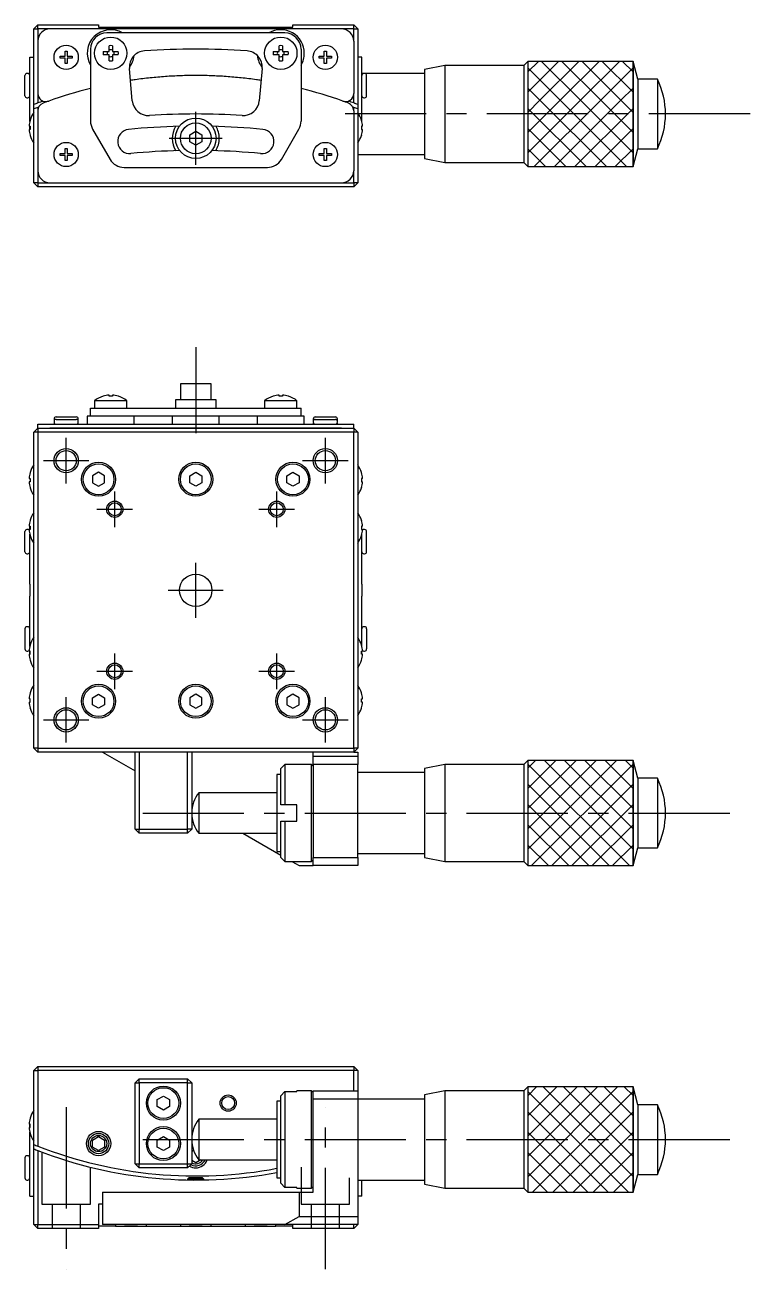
# Model space of a CAD drawing. Extents: x 60 to 390, y -6 to 185.
# Drawn here: x 162.2 to 251.7, y 31 to 184.7 of the extents above; entities that cross this region are included whole.
import ezdxf

# ---------------------------------------------------------------- set-up
doc = ezdxf.new("R2010")
doc.units = 0
doc.header["$LTSCALE"] = 10
doc.linetypes.add('CENTER', pattern=[2, 1.25, -0.25, 0.25, -0.25])
doc.linetypes.add('DASHED', pattern=[3.5, 2, -1.5])
doc.layers.get('0').update_dxf_attribs({"linetype": 'CONTINUOUS'})
doc.layers.add('CENTER', color=1, linetype='CENTER')

msp = doc.modelspace()

# ---------------------------------------------------------------- linework, layer by layer
at = {"color": 7, "linetype": 'CONTINUOUS'}
for p, q in [((163.274693, 184.151859), (163.774693, 184.651859)), ((163.774693, 184.151859), (163.774693, 184.651859)), ((163.774693, 184.651859), (171.274693, 184.651859)), ((171.274693, 184.651859), (171.274693, 184.351859)), ((171.274693, 184.351859), (195.274693, 184.351859)), ((195.274693, 184.651859), (202.774693, 184.651859)), ((195.274693, 184.351859), (195.274693, 184.651859)), ((202.774693, 184.651859), (203.274693, 184.151859)), ((202.774693, 184.151859), (202.774693, 184.651859)), ((163.274693, 184.151859), (163.774693, 184.151859)), ((163.274693, 174.811604), (163.274693, 184.151859)), ((165.274693, 184.151859), (163.774693, 184.151859)), ((163.774693, 184.151859), (163.774693, 182.651859)), ((201.274693, 184.151859), (165.274693, 184.151859)), ((194.274693, 183.651859), (172.274693, 183.651859)), ((202.774693, 184.151859), (201.274693, 184.151859)), ((202.774693, 182.651859), (202.774693, 184.151859)), ((202.774693, 184.151859), (203.274693, 184.151859)), ((203.274693, 184.151859), (203.274693, 174.811604)), ((163.774693, 182.651859), (163.774693, 176.181583)), ((167.149693, 181.401859), (167.399693, 181.401859)), ((167.149693, 180.776859), (167.149693, 181.401859)), ((167.399693, 181.401859), (167.399693, 180.776859)), ((170.274693, 181.651859), (170.274693, 172.781859)), ((171.845984, 181.351859), (172.574693, 181.351859)), ((172.574693, 181.351859), (172.574693, 182.080568)), ((172.974693, 182.080568), (172.974693, 181.351859)), ((172.974693, 181.351859), (173.703402, 181.351859)), ((192.845984, 181.351859), (193.574693, 181.351859)), ((193.574693, 181.351859), (193.574693, 182.080568)), ((193.974693, 182.080568), (193.974693, 181.351859)), ((193.974693, 181.351859), (194.703402, 181.351859)), ((196.274693, 181.651859), (196.274693, 172.781859)), ((199.149693, 181.401859), (199.399693, 181.401859)), ((199.149693, 180.776859), (199.149693, 181.401859)), ((199.399693, 181.401859), (199.399693, 180.776859)), ((202.774693, 182.651859), (202.774693, 176.181583)), ((162.774693, 180.651859), (163.274693, 180.651859)), ((162.774693, 178.8945), (162.774693, 180.651859)), ((166.524693, 180.776859), (167.149693, 180.776859)), ((166.524693, 180.526859), (166.524693, 180.776859)), ((167.149693, 180.526859), (166.524693, 180.526859)), ((167.149693, 179.901859), (167.149693, 180.526859)), ((167.399693, 179.901859), (167.149693, 179.901859)), ((167.399693, 180.776859), (168.024693, 180.776859)), ((167.399693, 180.526859), (167.399693, 179.901859)), ((168.024693, 180.526859), (167.399693, 180.526859)), ((168.024693, 180.776859), (168.024693, 180.526859)), ((172.574693, 180.951859), (171.845984, 180.951859)), ((172.574693, 180.22315), (172.574693, 180.951859)), ((172.974693, 180.951859), (172.974693, 180.22315)), ((173.703402, 180.951859), (172.974693, 180.951859)), ((193.574693, 180.951859), (192.845984, 180.951859)), ((193.574693, 180.22315), (193.574693, 180.951859)), ((193.974693, 180.951859), (193.974693, 180.22315)), ((194.703402, 180.951859), (193.974693, 180.951859)), ((198.524693, 180.776859), (199.149693, 180.776859)), ((198.524693, 180.526859), (198.524693, 180.776859)), ((199.149693, 180.526859), (198.524693, 180.526859)), ((199.149693, 179.901859), (199.149693, 180.526859)), ((199.399693, 179.901859), (199.149693, 179.901859)), ((199.399693, 180.776859), (200.024693, 180.776859)), ((199.399693, 180.526859), (199.399693, 179.901859)), ((200.024693, 180.526859), (199.399693, 180.526859)), ((200.024693, 180.776859), (200.024693, 180.526859)), ((203.774693, 180.651859), (203.274693, 180.651859)), ((203.774693, 178.8945), (203.774693, 180.651859)), ((224.274699, 180.151858), (223.774697, 179.651855)), ((224.274699, 180.151858), (224.274699, 167.15186)), ((237.2747, 180.151858), (224.274699, 180.151858)), ((237.2747, 180.151858), (224.274699, 180.151858)), ((224.274699, 180.151858), (224.274699, 167.15186)), ((237.2747, 180.151858), (237.2747, 167.15186)), ((237.864188, 177.951859), (237.2747, 180.151858)), ((237.2747, 167.15186), (237.2747, 180.151858)), ((162.174693, 175.901859), (162.174693, 178.401859)), ((162.524693, 178.651859), (162.424693, 178.651859)), ((162.774693, 178.566073), (162.774693, 178.8945)), ((162.774693, 175.61977), (162.774693, 178.566073)), ((175.432613, 175.287241), (175.083908, 179.272963)), ((191.465478, 179.272963), (191.116773, 175.287241)), ((203.774693, 178.566073), (203.774693, 178.8945)), ((204.024693, 178.651859), (203.774693, 178.651859)), ((203.774693, 175.61977), (203.774693, 178.566073)), ((204.124693, 178.651859), (204.024693, 178.651859)), ((211.524693, 178.651859), (204.124693, 178.651859)), ((204.374693, 175.901859), (204.374693, 178.401859)), ((214.024692, 179.651855), (211.524693, 179.151856)), ((211.524693, 179.151856), (211.524693, 168.151862)), ((214.024692, 179.651855), (214.024692, 167.651863)), ((223.774697, 179.651855), (214.024692, 179.651855)), ((223.774697, 179.651855), (223.774697, 167.651863)), ((237.864188, 177.951859), (237.864188, 169.351859)), ((240.274699, 177.951859), (237.864188, 177.951859)), ((240.274699, 177.951859), (240.274699, 169.351859)), ((162.424693, 175.651859), (162.524693, 175.651859)), ((162.774693, 172.821637), (162.774693, 175.61977)), ((163.774693, 176.181583), (163.774693, 175.00809)), ((202.774693, 175.00809), (202.774693, 176.181583)), ((203.774693, 172.821637), (203.774693, 175.61977)), ((204.024693, 175.651859), (204.124693, 175.651859)), ((163.274693, 174.272923), (163.274693, 174.811604)), ((163.274693, 165.151859), (163.274693, 174.272923)), ((163.774693, 174.471534), (163.774693, 174.051378)), ((163.774693, 174.051378), (163.774693, 166.651859)), ((202.774693, 174.051378), (202.774693, 174.471534)), ((202.774693, 174.051378), (202.774693, 166.651859)), ((203.274693, 174.811604), (203.274693, 174.272923)), ((203.274693, 174.272923), (203.274693, 165.151859)), ((162.687217, 172.151859), (162.81896, 172.151859)), ((162.774693, 172.719974), (162.774693, 172.821637)), ((162.774693, 171.751859), (162.774693, 172.151859)), ((162.81896, 172.901859), (162.81896, 172.880568)), ((162.81896, 172.151859), (162.81896, 171.751859)), ((203.730425, 172.901859), (203.730425, 172.880568)), ((203.730425, 172.151859), (203.730425, 171.751859)), ((203.862168, 172.151859), (203.730425, 172.151859)), ((203.774693, 172.719974), (203.774693, 172.821637)), ((203.774693, 171.751859), (203.774693, 172.151859)), ((162.81896, 171.751859), (162.687217, 171.751859)), ((162.81896, 171.02315), (162.81896, 171.001859)), ((170.542642, 171.781859), (172.696159, 168.051859)), ((182.524693, 171.084872), (183.274693, 171.517884)), ((182.524693, 170.218846), (182.524693, 171.084872)), ((183.274693, 171.517884), (184.024693, 171.084872)), ((184.024693, 171.084872), (184.024693, 170.218846)), ((193.853227, 168.051859), (196.006744, 171.781859)), ((203.730425, 171.751859), (203.862168, 171.751859)), ((203.730425, 171.02315), (203.730425, 171.001859)), ((167.149693, 169.401859), (167.399693, 169.401859)), ((167.149693, 168.776859), (167.149693, 169.401859)), ((167.399693, 169.401859), (167.399693, 168.776859)), ((183.274693, 169.785834), (182.524693, 170.218846)), ((184.024693, 170.218846), (183.274693, 169.785834)), ((199.149693, 169.401859), (199.399693, 169.401859)), ((199.149693, 168.776859), (199.149693, 169.401859)), ((199.399693, 169.401859), (199.399693, 168.776859)), ((237.2747, 167.15186), (237.864188, 169.351859)), ((237.864188, 169.351859), (240.274699, 169.351859)), ((166.524693, 168.776859), (167.149693, 168.776859)), ((166.524693, 168.526859), (166.524693, 168.776859)), ((167.149693, 168.526859), (166.524693, 168.526859)), ((167.149693, 167.901859), (167.149693, 168.526859)), ((167.399693, 167.901859), (167.149693, 167.901859)), ((167.399693, 168.776859), (168.024693, 168.776859)), ((167.399693, 168.526859), (167.399693, 167.901859)), ((168.024693, 168.526859), (167.399693, 168.526859)), ((168.024693, 168.776859), (168.024693, 168.526859)), ((198.524693, 168.776859), (199.149693, 168.776859)), ((198.524693, 168.526859), (198.524693, 168.776859)), ((199.149693, 168.526859), (198.524693, 168.526859)), ((199.149693, 167.901859), (199.149693, 168.526859)), ((199.399693, 167.901859), (199.149693, 167.901859)), ((199.399693, 168.776859), (200.024693, 168.776859)), ((199.399693, 168.526859), (199.399693, 167.901859)), ((200.024693, 168.526859), (199.399693, 168.526859)), ((200.024693, 168.776859), (200.024693, 168.526859)), ((203.274693, 168.651859), (211.524693, 168.651859)), ((211.524693, 168.151862), (214.024692, 167.651863)), ((214.024692, 167.651863), (223.774697, 167.651863)), ((223.774697, 167.651863), (224.274699, 167.15186)), ((163.774693, 166.651859), (163.774693, 165.151859)), ((174.428209, 167.051859), (192.121176, 167.051859)), ((202.774693, 165.151859), (202.774693, 166.651859)), ((224.274699, 167.15186), (237.2747, 167.15186)), ((224.274699, 167.15186), (237.2747, 167.15186)), ((163.774693, 165.151859), (163.274693, 165.151859)), ((163.774693, 164.651859), (163.274693, 165.151859)), ((163.774693, 165.151859), (165.274693, 165.151859)), ((163.774693, 165.151859), (163.774693, 164.651859)), ((202.774693, 164.651859), (163.774693, 164.651859)), ((165.274693, 165.151859), (201.274693, 165.151859)), ((201.274693, 165.151859), (202.774693, 165.151859)), ((203.274693, 165.151859), (202.774693, 164.651859)), ((202.774693, 165.151859), (202.774693, 164.651859)), ((203.274693, 165.151859), (202.774693, 165.151859)), ((185.174693, 140.351759), (181.374693, 140.351759)), ((181.374693, 140.351759), (181.374693, 138.351759)), ((185.174693, 138.351759), (185.174693, 140.351759)), ((174.774693, 138.249758), (170.774693, 138.249758)), ((170.774693, 138.249758), (170.774693, 137.351759)), ((171.845984, 138.807491), (171.824693, 138.807491)), ((172.574693, 138.807491), (172.574693, 138.939234)), ((172.974693, 138.807491), (172.574693, 138.807491)), ((172.974693, 138.939234), (172.974693, 138.807491)), ((173.724693, 138.807491), (173.703402, 138.807491)), ((174.774693, 137.351759), (174.774693, 138.249758)), ((185.774693, 138.351759), (180.774693, 138.351759)), ((180.774693, 138.351759), (180.774693, 137.351759)), ((185.774693, 137.351759), (185.774693, 138.351759)), ((195.774693, 138.249758), (191.774693, 138.249758)), ((191.774693, 138.249758), (191.774693, 137.351759)), ((192.845984, 138.807491), (192.824693, 138.807491)), ((193.574693, 138.807491), (193.574693, 138.939234)), ((193.974693, 138.807491), (193.574693, 138.807491)), ((193.974693, 138.939234), (193.974693, 138.807491)), ((194.724693, 138.807491), (194.703402, 138.807491)), ((195.774693, 137.351759), (195.774693, 138.249758)), ((170.274693, 136.351759), (170.274693, 137.351759)), ((170.274693, 137.351759), (170.542642, 137.351759)), ((170.542642, 137.351759), (172.696159, 137.351759)), ((172.696159, 137.351759), (174.428209, 137.351759)), ((174.428209, 137.351759), (192.121176, 137.351759)), ((192.121176, 137.351759), (193.853227, 137.351759)), ((193.853227, 137.351759), (196.006744, 137.351759)), ((196.006744, 137.351759), (196.274693, 137.351759)), ((196.274693, 136.351759), (196.274693, 137.351759)), ((163.774693, 134.851759), (163.774693, 135.351759)), ((163.774693, 135.351759), (165.274693, 135.351759)), ((165.274693, 135.351759), (201.274693, 135.351759)), ((165.774693, 136.001759), (165.774693, 135.901759)), ((165.774693, 135.701759), (165.774693, 135.601759)), ((165.774693, 135.501759), (165.774693, 135.351759)), ((166.024693, 136.251759), (167.274693, 136.251759)), ((166.024693, 135.951759), (167.274693, 135.951759)), ((167.274693, 136.251759), (168.524693, 136.251759)), ((167.274693, 135.951759), (168.524693, 135.951759)), ((168.774693, 135.501759), (168.753822, 135.501759)), ((168.774693, 135.501759), (168.753822, 135.501759)), ((168.774693, 135.901759), (168.774693, 136.001759)), ((168.774693, 135.601759), (168.774693, 135.701759)), ((168.774693, 135.351759), (168.774693, 135.501759)), ((170.274693, 136.351759), (169.874693, 136.351759)), ((169.874693, 136.351759), (169.874693, 135.351759)), ((170.542642, 136.351759), (170.274693, 136.351759)), ((172.696159, 136.351759), (170.542642, 136.351759)), ((174.428209, 136.351759), (172.696159, 136.351759)), ((192.121176, 136.351759), (174.428209, 136.351759)), ((175.674693, 135.351759), (175.674693, 136.351759)), ((180.374693, 136.351759), (180.374693, 135.351759)), ((186.174693, 135.351759), (186.174693, 136.351759)), ((190.874693, 136.351759), (190.874693, 135.351759)), ((193.853227, 136.351759), (192.121176, 136.351759)), ((196.006744, 136.351759), (193.853227, 136.351759)), ((196.274693, 136.351759), (196.006744, 136.351759)), ((196.674693, 136.351759), (196.274693, 136.351759)), ((196.674693, 135.351759), (196.674693, 136.351759)), ((197.774693, 136.001759), (197.774693, 135.901759)), ((197.774693, 135.701759), (197.774693, 135.601759)), ((197.774693, 135.501759), (197.774693, 135.351759)), ((198.024693, 136.251759), (199.274693, 136.251759)), ((198.024693, 135.951759), (199.274693, 135.951759)), ((199.274693, 136.251759), (200.524693, 136.251759)), ((199.274693, 135.951759), (200.524693, 135.951759)), ((200.774693, 135.501759), (200.753822, 135.501759)), ((200.774693, 135.501759), (200.753822, 135.501759)), ((200.774693, 135.901759), (200.774693, 136.001759)), ((200.774693, 135.601759), (200.774693, 135.701759)), ((200.774693, 135.351759), (200.774693, 135.501759)), ((201.274693, 135.351759), (202.774693, 135.351759)), ((202.774693, 134.851759), (202.774693, 135.351759)), ((163.774693, 134.851759), (163.274693, 134.351759)), ((163.774693, 134.351759), (163.274693, 134.351759)), ((163.274693, 95.351759), (163.274693, 134.351759)), ((163.774693, 134.851759), (163.774693, 134.351759)), ((163.774693, 134.851759), (165.274693, 134.851759)), ((202.774693, 134.351759), (163.774693, 134.351759)), ((163.774693, 134.351759), (163.774693, 95.351759)), ((201.274693, 134.851759), (165.274693, 134.851759)), ((165.274693, 134.851759), (201.274693, 134.851759)), ((201.274693, 134.851759), (202.774693, 134.851759)), ((202.774693, 134.851759), (202.774693, 134.351759)), ((203.274693, 134.351759), (202.774693, 134.851759)), ((202.774693, 95.351759), (202.774693, 134.351759)), ((203.274693, 134.351759), (202.774693, 134.351759)), ((203.274693, 134.351759), (203.274693, 95.351759)), ((162.81896, 129.401759), (162.81896, 129.380468)), ((171.274693, 129.417784), (170.524693, 128.984772)), ((172.024693, 128.984772), (171.274693, 129.417784)), ((182.524693, 128.984772), (183.274693, 129.417784)), ((183.274693, 129.417784), (184.024693, 128.984772)), ((194.524693, 128.984772), (195.274693, 129.417784)), ((195.274693, 129.417784), (196.024693, 128.984772)), ((203.730425, 129.401759), (203.730425, 129.380468)), ((162.687217, 128.651759), (162.81896, 128.651759)), ((162.81896, 128.251759), (162.687217, 128.251759)), ((162.81896, 128.651759), (162.81896, 128.251759)), ((162.81896, 127.52305), (162.81896, 127.501759)), ((170.524693, 128.984772), (170.524693, 128.118746)), ((170.524693, 128.118746), (171.274693, 127.685734)), ((171.274693, 127.685734), (172.024693, 128.118746)), ((172.024693, 128.118746), (172.024693, 128.984772)), ((182.524693, 128.118746), (182.524693, 128.984772)), ((183.274693, 127.685734), (182.524693, 128.118746)), ((184.024693, 128.118746), (183.274693, 127.685734)), ((184.024693, 128.984772), (184.024693, 128.118746)), ((194.524693, 128.118746), (194.524693, 128.984772)), ((195.274693, 127.685734), (194.524693, 128.118746)), ((196.024693, 128.118746), (195.274693, 127.685734)), ((196.024693, 128.984772), (196.024693, 128.118746)), ((203.862168, 128.651759), (203.730425, 128.651759)), ((203.730425, 128.651759), (203.730425, 128.251759)), ((203.730425, 128.251759), (203.862168, 128.251759)), ((203.730425, 127.52305), (203.730425, 127.501759)), ((162.81896, 123.501759), (162.81896, 123.480468)), ((203.730425, 123.501759), (203.730425, 123.480468)), ((162.174693, 120.851759), (162.174693, 122.101759)), ((162.524693, 122.351759), (162.424693, 122.351759)), ((162.687217, 122.751759), (162.81896, 122.751759)), ((162.81896, 122.351759), (162.687217, 122.351759)), ((162.774693, 122.351759), (162.774693, 122.751759)), ((162.774693, 118.802649), (162.774693, 121.783644)), ((162.81896, 122.751759), (162.81896, 122.351759)), ((162.81896, 121.62305), (162.81896, 121.601759)), ((203.862168, 122.751759), (203.730425, 122.751759)), ((203.730425, 122.751759), (203.730425, 122.351759)), ((203.730425, 122.351759), (203.862168, 122.351759)), ((203.730425, 121.62305), (203.730425, 121.601759)), ((203.774693, 122.351759), (203.774693, 122.751759)), ((203.774693, 118.802649), (203.774693, 121.783644)), ((204.124693, 122.351759), (204.024693, 122.351759)), ((204.374693, 120.851759), (204.374693, 122.101759)), ((162.174693, 119.601759), (162.174693, 120.851759)), ((204.374693, 119.601759), (204.374693, 120.851759)), ((162.424693, 119.351759), (162.524693, 119.351759)), ((162.774693, 115.588711), (162.774693, 118.802649)), ((203.774693, 115.588711), (203.774693, 118.802649)), ((204.024693, 119.351759), (204.124693, 119.351759)), ((162.774693, 115.588711), (162.774693, 114.114807)), ((203.774693, 115.588711), (203.774693, 114.114807)), ((162.774693, 110.900869), (162.774693, 114.114807)), ((203.774693, 110.900869), (203.774693, 114.114807)), ((162.774693, 107.919874), (162.774693, 110.900869)), ((203.774693, 107.919874), (203.774693, 110.900869)), ((162.174693, 110.101759), (162.174693, 108.851759)), ((162.524693, 110.351759), (162.424693, 110.351759)), ((204.124693, 110.351759), (204.024693, 110.351759)), ((204.374693, 110.101759), (204.374693, 108.851759)), ((162.174693, 108.851759), (162.174693, 107.601759)), ((162.81896, 108.080468), (162.81896, 108.101759)), ((203.730425, 108.080468), (203.730425, 108.101759)), ((204.374693, 108.851759), (204.374693, 107.601759)), ((162.424693, 107.351759), (162.524693, 107.351759)), ((162.81896, 107.351759), (162.687217, 107.351759)), ((162.687217, 106.951759), (162.81896, 106.951759)), ((162.774693, 106.951759), (162.774693, 107.351759)), ((162.81896, 106.951759), (162.81896, 107.351759)), ((162.81896, 106.201759), (162.81896, 106.22305)), ((203.730425, 107.351759), (203.862168, 107.351759)), ((203.730425, 106.951759), (203.730425, 107.351759)), ((203.862168, 106.951759), (203.730425, 106.951759)), ((203.730425, 106.201759), (203.730425, 106.22305)), ((203.774693, 106.951759), (203.774693, 107.351759)), ((204.024693, 107.351759), (204.124693, 107.351759)), ((162.81896, 101.451759), (162.687217, 101.451759)), ((162.81896, 102.180468), (162.81896, 102.201759)), ((162.81896, 101.051759), (162.81896, 101.451759)), ((170.524693, 101.584772), (171.274693, 102.017784)), ((170.524693, 100.718746), (170.524693, 101.584772)), ((171.274693, 102.017784), (172.024693, 101.584772)), ((172.024693, 101.584772), (172.024693, 100.718746)), ((183.274693, 102.017784), (182.524693, 101.584772)), ((182.524693, 101.584772), (182.524693, 100.718746)), ((184.024693, 101.584772), (183.274693, 102.017784)), ((184.024693, 100.718746), (184.024693, 101.584772)), ((195.274693, 102.017784), (194.524693, 101.584772)), ((194.524693, 101.584772), (194.524693, 100.718746)), ((196.024693, 101.584772), (195.274693, 102.017784)), ((196.024693, 100.718746), (196.024693, 101.584772)), ((203.730425, 102.180468), (203.730425, 102.201759)), ((203.730425, 101.451759), (203.862168, 101.451759)), ((203.730425, 101.051759), (203.730425, 101.451759)), ((162.687217, 101.051759), (162.81896, 101.051759)), ((162.81896, 100.301759), (162.81896, 100.32305)), ((171.274693, 100.285734), (170.524693, 100.718746)), ((172.024693, 100.718746), (171.274693, 100.285734)), ((182.524693, 100.718746), (183.274693, 100.285734)), ((183.274693, 100.285734), (184.024693, 100.718746)), ((194.524693, 100.718746), (195.274693, 100.285734)), ((195.274693, 100.285734), (196.024693, 100.718746)), ((203.862168, 101.051759), (203.730425, 101.051759)), ((203.730425, 100.301759), (203.730425, 100.32305)), ((163.774693, 95.351759), (163.274693, 95.351759)), ((163.274693, 95.351759), (163.774693, 94.851759)), ((163.774693, 95.351759), (202.774693, 95.351759)), ((163.774693, 95.351759), (163.774693, 94.851759)), ((203.274693, 95.351759), (202.774693, 95.351759)), ((203.274693, 95.351759), (202.774693, 94.851759)), ((202.774693, 95.351759), (202.774693, 94.851759)), ((202.774693, 94.851759), (163.774693, 94.851759)), ((171.774693, 94.851759), (175.774693, 92.542358)), ((175.774693, 85.351759), (175.774693, 94.851759)), ((176.274693, 94.851759), (176.274693, 85.351759)), ((182.274693, 85.351759), (182.274693, 94.851759)), ((182.774693, 94.851759), (182.774693, 85.351759)), ((197.774693, 94.351759), (197.774693, 94.851759)), ((197.774693, 94.351759), (203.274693, 94.351759)), ((197.774693, 93.351759), (197.774693, 94.351759)), ((202.774693, 94.851759), (203.274693, 94.851759)), ((203.274693, 94.851759), (203.274693, 94.351759)), ((203.274693, 94.351759), (203.274693, 93.351759)), ((224.274699, 93.851758), (223.774697, 93.351755)), ((224.274699, 93.851758), (224.274699, 80.85176)), ((237.2747, 93.851758), (224.274699, 93.851758)), ((237.2747, 93.851758), (224.274699, 93.851758)), ((224.274699, 93.851758), (224.274699, 80.85176)), ((237.2747, 93.851758), (237.2747, 80.85176)), ((237.864188, 91.651759), (237.2747, 93.851758)), ((237.2747, 80.85176), (237.2747, 93.851758)), ((194.274693, 93.351759), (193.774693, 92.851759)), ((193.774693, 88.351759), (193.774693, 92.851759)), ((194.274693, 93.351759), (194.274693, 88.351759)), ((197.574693, 93.351759), (194.274693, 93.351759)), ((197.574693, 81.351759), (197.574693, 93.351759)), ((197.774693, 93.151759), (197.574693, 93.351759)), ((203.274693, 93.351759), (197.774693, 93.351759)), ((197.774693, 93.351759), (197.774693, 81.851759)), ((203.274693, 81.851759), (203.274693, 93.351759)), ((211.524693, 92.351759), (203.274693, 92.351759)), ((214.024692, 93.351755), (211.524693, 92.851756)), ((211.524693, 92.851756), (211.524693, 81.851762)), ((214.024692, 93.351755), (214.024692, 81.351763)), ((223.774697, 93.351755), (214.024692, 93.351755)), ((223.774697, 93.351755), (223.774697, 81.351763)), ((193.274693, 92.101759), (193.274693, 82.601759)), ((193.774673, 92.101759), (193.274693, 92.101759)), ((237.864188, 91.651759), (237.864188, 83.051759)), ((240.274699, 91.651759), (237.864188, 91.651759)), ((240.274699, 91.651759), (240.274699, 83.051759)), ((183.652202, 89.851755), (183.652202, 84.851763)), ((193.274693, 89.851755), (183.652202, 89.851755)), ((182.774693, 88.500906), (182.919272, 88.417433)), ((194.274693, 88.351759), (193.774693, 88.351759)), ((195.774693, 88.351759), (194.274693, 88.351759)), ((195.774693, 86.351759), (195.774693, 88.351759)), ((193.774693, 81.851759), (193.774693, 86.351759)), ((193.774693, 86.351759), (194.274693, 86.351759)), ((194.274693, 86.351759), (194.274693, 81.351759)), ((194.274693, 86.351759), (195.774693, 86.351759)), ((175.774693, 85.351759), (176.274693, 85.351759)), ((175.774693, 85.351759), (176.274693, 84.851759)), ((176.274693, 85.351759), (182.274693, 85.351759)), ((176.274693, 84.851759), (176.274693, 85.351759)), ((182.274693, 84.851759), (176.274693, 84.851759)), ((182.274693, 84.851759), (182.274693, 85.351759)), ((182.774693, 85.351759), (182.274693, 85.351759)), ((182.274693, 84.851759), (182.774693, 85.351759)), ((183.652202, 84.851763), (193.274693, 84.851763)), ((189.095194, 84.851763), (193.774693, 82.150053)), ((237.2747, 80.85176), (237.864188, 83.051759)), ((237.864188, 83.051759), (240.274699, 83.051759)), ((193.274693, 82.601759), (193.774673, 82.601759)), ((193.774693, 81.851759), (194.274693, 81.351759)), ((197.574693, 81.351759), (197.774693, 81.551759)), ((197.774693, 81.851759), (203.274693, 81.851759)), ((197.774693, 80.851759), (197.774693, 81.851759)), ((203.274693, 82.351759), (211.524693, 82.351759)), ((203.274693, 81.851759), (203.274693, 80.851759)), ((211.524693, 81.851762), (214.024692, 81.351763)), ((194.274693, 81.351759), (197.574693, 81.351759)), ((195.157379, 81.351759), (196.023404, 80.851759)), ((196.023404, 80.851759), (197.774693, 80.851759)), ((203.274693, 80.851759), (197.774693, 80.851759)), ((214.024692, 81.351763), (223.774697, 81.351763)), ((223.774697, 81.351763), (224.274699, 80.85176)), ((224.274699, 80.85176), (237.2747, 80.85176)), ((224.274699, 80.85176), (237.2747, 80.85176)), ((163.774693, 56.043325), (163.274693, 55.543325)), ((163.274693, 55.543325), (163.774693, 55.543325)), ((163.274693, 46.422261), (163.274693, 55.543325)), ((163.774693, 56.043325), (163.774693, 55.543325)), ((163.774693, 56.043325), (202.774693, 56.043325)), ((163.774693, 55.543325), (163.774693, 46.22365)), ((202.774693, 55.543325), (163.774693, 55.543325)), ((202.774693, 56.043325), (202.774693, 55.543325)), ((203.274693, 55.543325), (202.774693, 56.043325)), ((203.274693, 55.543325), (202.774693, 55.543325)), ((202.774693, 53.043325), (202.774693, 55.543325)), ((203.274693, 55.543325), (203.274693, 53.043325)), ((175.774693, 54.043325), (176.274693, 54.543325)), ((175.774693, 44.043325), (175.774693, 54.043325)), ((175.774693, 54.043325), (176.274693, 54.043325)), ((176.274693, 54.043325), (176.274693, 54.543325)), ((176.274693, 54.543325), (182.274693, 54.543325)), ((176.274693, 54.043325), (176.274693, 44.043325)), ((182.274693, 54.043325), (176.274693, 54.043325)), ((182.274693, 54.043325), (182.274693, 54.543325)), ((182.774693, 54.043325), (182.274693, 54.543325)), ((182.274693, 54.043325), (182.774693, 54.043325)), ((182.274693, 44.043325), (182.274693, 54.043325)), ((182.774693, 54.043325), (182.774693, 44.043325)), ((178.524693, 51.976338), (179.274693, 52.40935)), ((179.274693, 52.40935), (180.024693, 51.976338)), ((193.774693, 52.451652), (194.274693, 52.959405)), ((193.774693, 41.634998), (193.774693, 52.451652)), ((194.274693, 52.959405), (194.274693, 41.127245)), ((194.274693, 52.959405), (195.774693, 52.959405)), ((195.774693, 52.959405), (195.774693, 53.043325)), ((197.574693, 53.043325), (195.774693, 53.043325)), ((197.574693, 41.043325), (197.574693, 53.043325)), ((197.774693, 52.843325), (197.574693, 53.043325)), ((197.774693, 53.043325), (203.274693, 53.043325)), ((197.774693, 52.043325), (197.774693, 53.043325)), ((203.274693, 53.043325), (203.274693, 52.043325)), ((214.024692, 53.043321), (211.524693, 52.543322)), ((211.524693, 52.543322), (211.524693, 41.543328)), ((214.024692, 53.043321), (214.024692, 41.043329)), ((223.774697, 53.043321), (214.024692, 53.043321)), ((224.274699, 53.543324), (223.774697, 53.043321)), ((223.774697, 53.043321), (223.774697, 41.043329)), ((224.274699, 53.543324), (224.274699, 40.543326)), ((237.2747, 53.543324), (224.274699, 53.543324)), ((237.2747, 53.543324), (224.274699, 53.543324)), ((224.274699, 53.543324), (224.274699, 40.543326)), ((237.2747, 53.543324), (237.2747, 40.543326)), ((237.864188, 51.343325), (237.2747, 53.543324)), ((237.2747, 40.543326), (237.2747, 53.543324)), ((178.524693, 51.110312), (178.524693, 51.976338)), ((179.274693, 50.677299), (178.524693, 51.110312)), ((180.024693, 51.110312), (179.274693, 50.677299)), ((180.024693, 51.976338), (180.024693, 51.110312)), ((193.274693, 51.793325), (193.274693, 42.293325)), ((193.774693, 51.793325), (193.274693, 51.793325)), ((197.774693, 40.543325), (197.774693, 52.043325)), ((203.274693, 52.043325), (197.774693, 52.043325)), ((203.274693, 52.043325), (203.274693, 37.543325)), ((211.524693, 52.043325), (203.274693, 52.043325)), ((237.864188, 51.343325), (237.864188, 42.743325)), ((240.274699, 51.343325), (237.864188, 51.343325)), ((240.274699, 51.343325), (240.274699, 42.743325)), ((162.81896, 49.672034), (162.81896, 49.693325)), ((183.652202, 49.543321), (183.652202, 44.543329)), ((193.274693, 49.543321), (183.652202, 49.543321)), ((162.81896, 48.943325), (162.687217, 48.943325)), ((162.687217, 48.543325), (162.81896, 48.543325)), ((162.774693, 48.543325), (162.774693, 48.943325)), ((162.774693, 47.873547), (162.774693, 47.97521)), ((162.774693, 45.075414), (162.774693, 47.873547)), ((162.81896, 48.543325), (162.81896, 48.943325)), ((162.81896, 47.793325), (162.81896, 47.814616)), ((163.274693, 45.88358), (163.274693, 46.422261)), ((170.524693, 46.976338), (171.274693, 47.40935)), ((170.524693, 46.110312), (170.524693, 46.976338)), ((171.274693, 45.677299), (170.524693, 46.110312)), ((171.274693, 47.40935), (172.024693, 46.976338)), ((172.024693, 46.110312), (171.274693, 45.677299)), ((172.024693, 46.976338), (172.024693, 46.110312)), ((178.524693, 46.976338), (179.274693, 47.40935)), ((178.524693, 46.110312), (178.524693, 46.976338)), ((179.274693, 45.677299), (178.524693, 46.110312)), ((179.274693, 47.40935), (180.024693, 46.976338)), ((180.024693, 46.110312), (179.274693, 45.677299)), ((180.024693, 46.976338), (180.024693, 46.110312)), ((162.174693, 44.793325), (162.174693, 42.293325)), ((162.524693, 45.043325), (162.424693, 45.043325)), ((162.774693, 42.129111), (162.774693, 45.075414)), ((163.274693, 36.543325), (163.274693, 45.88358)), ((163.774693, 45.687094), (163.774693, 36.543325)), ((182.774693, 45.620675), (182.991065, 45.745598)), ((175.774693, 44.043325), (176.274693, 44.043325)), ((175.774693, 44.043325), (176.274693, 43.543325)), ((176.274693, 43.543325), (176.274693, 44.043325)), ((176.274693, 44.043325), (182.274693, 44.043325)), ((182.274693, 43.543325), (176.274693, 43.543325)), ((182.274693, 44.043325), (182.774693, 44.043325)), ((182.274693, 43.543325), (182.774693, 44.043325)), ((182.274693, 43.543325), (182.274693, 44.043325)), ((183.274693, 44.177299), (182.774693, 44.465975)), ((183.908674, 44.543329), (183.274693, 44.177299)), ((183.652202, 44.543329), (193.274693, 44.543329)), ((162.424693, 42.043325), (162.524693, 42.043325)), ((162.774693, 41.800684), (162.774693, 42.129111)), ((162.774693, 40.043325), (162.774693, 41.800684)), ((182.474693, 42.343325), (182.274693, 42.143325)), ((184.264674, 42.143325), (182.274693, 42.143325)), ((182.274693, 42.143325), (182.274693, 42.052598)), ((182.474693, 42.343325), (184.066678, 42.343325)), ((184.066678, 42.343325), (184.074693, 42.343325)), ((184.274693, 42.143325), (184.074693, 42.343325)), ((184.274693, 42.143325), (184.264674, 42.143325)), ((184.274693, 42.052604), (184.274693, 42.143325)), ((193.274693, 42.293325), (193.774693, 42.293325)), ((194.274693, 41.127245), (193.774693, 41.634998)), ((203.274693, 42.043325), (211.524693, 42.043325)), ((203.774693, 41.800684), (203.774693, 42.043325)), ((203.774693, 40.043325), (203.774693, 41.800684)), ((211.524693, 41.543328), (214.024692, 41.043329)), ((237.2747, 40.543326), (237.864188, 42.743325)), ((237.864188, 42.743325), (240.274699, 42.743325)), ((162.774693, 40.043325), (163.274693, 40.043325)), ((171.774693, 40.543325), (171.774693, 39.043325)), ((171.774693, 40.543325), (196.023404, 40.543325)), ((195.774693, 41.127245), (194.274693, 41.127245)), ((195.774693, 41.043325), (195.774693, 41.127245)), ((195.774693, 41.043325), (197.574693, 41.043325)), ((196.023404, 40.543325), (196.023404, 37.543325)), ((196.023404, 40.543325), (197.774693, 40.543325)), ((197.574693, 41.043325), (197.774693, 41.243325)), ((203.774693, 40.043325), (203.274693, 40.043325)), ((214.024692, 41.043329), (223.774697, 41.043329)), ((223.774697, 41.043329), (224.274699, 40.543326)), ((224.274699, 40.543326), (237.2747, 40.543326)), ((224.274699, 40.543326), (237.2747, 40.543326)), ((171.274693, 39.043325), (171.274693, 36.543325)), ((171.774693, 39.043325), (171.274693, 39.043325)), ((171.774693, 39.043325), (171.774693, 36.543325)), ((194.291353, 36.543325), (196.023404, 37.543325)), ((196.023404, 37.543325), (203.274693, 37.543325)), ((203.274693, 37.543325), (203.274693, 36.543325)), ((163.274693, 36.543325), (163.774693, 36.543325)), ((163.274693, 36.543325), (163.774693, 36.043325)), ((163.774693, 36.543325), (171.274693, 36.543325)), ((163.774693, 36.043325), (163.774693, 36.543325)), ((171.274693, 36.043325), (163.774693, 36.043325)), ((171.274693, 36.543325), (171.274693, 36.043325)), ((173.374693, 36.343325), (171.274693, 36.343325)), ((194.291353, 36.543325), (171.774693, 36.543325)), ((173.374693, 36.543325), (173.374693, 36.343325)), ((173.374693, 36.343325), (177.155657, 36.343325)), ((173.374693, 36.343325), (177.174693, 36.343325)), ((174.471066, 36.343325), (175.15241, 36.343325)), ((174.593349, 36.343325), (174.471066, 36.343325)), ((175.396976, 36.343325), (174.593349, 36.343325)), ((175.15241, 36.343325), (175.956037, 36.343325)), ((176.07832, 36.343325), (175.396976, 36.343325)), ((175.956037, 36.343325), (176.07832, 36.343325)), ((177.155657, 36.343325), (177.174693, 36.343325)), ((177.174693, 36.343325), (177.174693, 36.543325)), ((177.174693, 36.343325), (181.374693, 36.343325)), ((181.374693, 36.543325), (181.374693, 36.343325)), ((181.374693, 36.343325), (185.155657, 36.343325)), ((181.374693, 36.343325), (185.174693, 36.343325)), ((182.471066, 36.343325), (183.15241, 36.343325)), ((182.593349, 36.343325), (182.471066, 36.343325)), ((183.396976, 36.343325), (182.593349, 36.343325)), ((183.15241, 36.343325), (183.956037, 36.343325)), ((184.07832, 36.343325), (183.396976, 36.343325)), ((183.956037, 36.343325), (184.07832, 36.343325)), ((185.155657, 36.343325), (185.174693, 36.343325)), ((185.174693, 36.343325), (185.174693, 36.543325)), ((185.174693, 36.343325), (189.374693, 36.343325)), ((189.374693, 36.543325), (189.374693, 36.343325)), ((189.374693, 36.343325), (193.155657, 36.343325)), ((189.374693, 36.343325), (193.174693, 36.343325)), ((190.471066, 36.343325), (191.15241, 36.343325)), ((190.593349, 36.343325), (190.471066, 36.343325)), ((191.396976, 36.343325), (190.593349, 36.343325)), ((191.15241, 36.343325), (191.956037, 36.343325)), ((192.07832, 36.343325), (191.396976, 36.343325)), ((191.956037, 36.343325), (192.07832, 36.343325)), ((193.155657, 36.343325), (193.174693, 36.343325)), ((193.174693, 36.343325), (193.174693, 36.543325)), ((195.274693, 36.343325), (193.174693, 36.343325)), ((203.274693, 36.543325), (194.291353, 36.543325)), ((195.274693, 36.043325), (195.274693, 36.543325)), ((202.774693, 36.043325), (195.274693, 36.043325)), ((202.774693, 36.043325), (202.774693, 36.543325)), ((202.774693, 36.043325), (203.274693, 36.543325))]:
    msp.add_line(p, q, dxfattribs=at)
at = {"color": 3, "linetype": 'CONTINUOUS'}
for p, q in [((224.274699, 178.847536), (225.579021, 180.151858)), ((224.274699, 176.347536), (228.079021, 180.151858)), ((225.775304, 175.348141), (230.579021, 180.151858)), ((225.971587, 180.151858), (230.775304, 175.348141)), ((228.275304, 175.348141), (233.079021, 180.151858)), ((228.471587, 180.151858), (233.275304, 175.348141)), ((230.775304, 175.348141), (235.579021, 180.151858)), ((230.971587, 180.151858), (235.775304, 175.348141)), ((233.471587, 180.151858), (237.2747, 176.348745)), ((235.971587, 180.151858), (237.2747, 178.848745)), ((224.274699, 179.348746), (228.275304, 175.348141)), ((233.275304, 175.348141), (237.2747, 179.347537)), ((224.274699, 176.848746), (225.775304, 175.348141)), ((235.775304, 175.348141), (237.2747, 176.847537)), ((224.274699, 173.847536), (225.775304, 175.348141)), ((224.274699, 171.347536), (228.275304, 175.348141)), ((224.274699, 168.847536), (230.775304, 175.348141)), ((225.079023, 167.15186), (233.275304, 175.348141)), ((225.775304, 175.348141), (233.971585, 167.15186)), ((227.579023, 167.15186), (235.775304, 175.348141)), ((228.275304, 175.348141), (236.471585, 167.15186)), ((230.775304, 175.348141), (237.2747, 168.848745)), ((233.275304, 175.348141), (237.2747, 171.348745)), ((235.775304, 175.348141), (237.2747, 173.848745)), ((224.274699, 174.348746), (231.471585, 167.15186)), ((230.079023, 167.15186), (237.2747, 174.347537)), ((224.274699, 171.848746), (228.971585, 167.15186)), ((232.579023, 167.15186), (237.2747, 171.847537)), ((224.274699, 169.348746), (226.471585, 167.15186)), ((235.079023, 167.15186), (237.2747, 169.347537)), ((224.274699, 92.897636), (225.228821, 93.851758)), ((224.274699, 90.397636), (227.728821, 93.851758)), ((224.274699, 87.897636), (230.228821, 93.851758)), ((224.274699, 85.397636), (232.728821, 93.851758)), ((224.274699, 82.897636), (235.228821, 93.851758)), ((226.321787, 93.851758), (237.2747, 82.898845)), ((228.821787, 93.851758), (237.2747, 85.398845)), ((231.321787, 93.851758), (237.2747, 87.898845)), ((233.821787, 93.851758), (237.2747, 90.398845)), ((236.321787, 93.851758), (237.2747, 92.898845)), ((224.274699, 93.398846), (236.821785, 80.85176)), ((224.728823, 80.85176), (237.2747, 93.397637)), ((224.274699, 90.898846), (234.321785, 80.85176)), ((227.228823, 80.85176), (237.2747, 90.897637)), ((224.274699, 88.398846), (231.821785, 80.85176)), ((229.728823, 80.85176), (237.2747, 88.397637)), ((224.274699, 85.898846), (229.321785, 80.85176)), ((232.228823, 80.85176), (237.2747, 85.897637)), ((224.274699, 83.398846), (226.821785, 80.85176)), ((234.728823, 80.85176), (237.2747, 83.397637)), ((224.274699, 80.898846), (224.321785, 80.85176)), ((237.228823, 80.85176), (237.2747, 80.897637)), ((224.274699, 52.45607), (225.361952, 53.543324)), ((224.274699, 49.95607), (227.861952, 53.543324)), ((224.274699, 47.45607), (230.361952, 53.543324)), ((224.274699, 44.95607), (232.861952, 53.543324)), ((224.274699, 42.45607), (235.361952, 53.543324)), ((224.274699, 52.95728), (236.688653, 40.543326)), ((224.861954, 40.543326), (237.2747, 52.956071)), ((226.188655, 53.543324), (237.2747, 42.457279)), ((228.688655, 53.543324), (237.2747, 44.957279)), ((231.188655, 53.543324), (237.2747, 47.457279)), ((233.688655, 53.543324), (237.2747, 49.957279)), ((236.188655, 53.543324), (237.2747, 52.457279)), ((224.274699, 50.45728), (234.188653, 40.543326)), ((227.361954, 40.543326), (237.2747, 50.456071)), ((224.274699, 47.95728), (231.688653, 40.543326)), ((229.861954, 40.543326), (237.2747, 47.956071)), ((224.274699, 45.45728), (229.188653, 40.543326)), ((232.361954, 40.543326), (237.2747, 45.456071)), ((192.274688, 42.798606), (192.274688, 42.798891)), ((224.274699, 42.95728), (226.688653, 40.543326)), ((234.861954, 40.543326), (237.2747, 42.956071))]:
    msp.add_line(p, q, dxfattribs=at)
at = {"color": 3, "linetype": 'DASHED'}
for p, q in [((164.274693, 45.496317), (164.274693, 39.043325)), ((164.274693, 45.496317), (164.274693, 39.043325)), ((170.274693, 39.043325), (170.274693, 43.631642)), ((170.274693, 39.043325), (170.274693, 43.631642)), ((196.274693, 43.631494), (196.274693, 39.043325)), ((196.274693, 43.631494), (196.274693, 39.043325)), ((202.274688, 39.043325), (202.274688, 42.293325)), ((164.274693, 39.043325), (170.274693, 39.043325)), ((164.274693, 39.043325), (170.274693, 39.043325)), ((165.524693, 39.043325), (165.524693, 36.043325)), ((165.524693, 39.043325), (165.524693, 36.043325)), ((169.024693, 36.043325), (169.024693, 39.043325)), ((169.024693, 36.043325), (169.024693, 39.043325)), ((196.274693, 39.043325), (202.274693, 39.043325)), ((196.274693, 39.043325), (202.274693, 39.043325)), ((197.524693, 39.043325), (197.524693, 36.043325)), ((197.524693, 39.043325), (197.524693, 36.043325)), ((201.024693, 36.043325), (201.024693, 39.043325)), ((201.024693, 36.043325), (201.024693, 39.043325))]:
    msp.add_line(p, q, dxfattribs=at)
at = {"color": 7, "linetype": 'CONTINUOUS'}
for centre, radius in [((172.774693, 181.151859), 2), ((193.774693, 181.151859), 2), ((167.274693, 180.651859), 1.5), ((199.274693, 180.651859), 1.5), ((183.274693, 170.651859), 2.5), ((183.274693, 170.651859), 1.9), ((167.274693, 168.651859), 1.5), ((199.274693, 168.651859), 1.5), ((167.274693, 130.851759), 1.25), ((171.274693, 128.551759), 2.1), ((183.274693, 128.551759), 2.1), ((195.274693, 128.551759), 2.1), ((199.274693, 130.851759), 1.25), ((171.274693, 128.551759), 1.9), ((183.274693, 128.551759), 1.9), ((195.274693, 128.551759), 1.9), ((173.274693, 124.851759), 0.8), ((193.274693, 124.851759), 0.8), ((183.274693, 114.851759), 2), ((173.274693, 104.851759), 0.8), ((193.274693, 104.851759), 0.8), ((171.274693, 101.151759), 2.1), ((171.274693, 101.151759), 1.9), ((183.274693, 101.151759), 2.1), ((183.274693, 101.151759), 1.9), ((195.274693, 101.151759), 2.1), ((195.274693, 101.151759), 1.9), ((167.274693, 98.851759), 1.25), ((199.274693, 98.851759), 1.25), ((179.274693, 51.543325), 2.1), ((179.274693, 51.543325), 1.9), ((187.274693, 51.543325), 0.8), ((171.274693, 46.543325), 1.25), ((179.274693, 46.543325), 2.1), ((179.274693, 46.543325), 1.9), ((171.274693, 46.543325), 1)]:
    msp.add_circle(centre, radius, dxfattribs=at)
at = {"color": 3, "linetype": 'CONTINUOUS'}
for centre, radius in [((167.274693, 130.851759), 1.5), ((199.274693, 130.851759), 1.5), ((173.274693, 124.851759), 1), ((193.274693, 124.851759), 1), ((173.274693, 104.851759), 1), ((193.274693, 104.851759), 1), ((167.274693, 98.851759), 1.5), ((199.274693, 98.851759), 1.5), ((187.274693, 51.543325), 1), ((171.274693, 46.543325), 1.5)]:
    msp.add_circle(centre, radius, dxfattribs=at)
at = {"color": 7, "linetype": 'CONTINUOUS'}
for centre, radius, start, end in [((165.274693, 182.651859), 1.5, 90, 180), ((172.774693, 181.151859), 2.9, 59.549686, 210.450314), ((172.274693, 181.651859), 2, 90, 180), ((193.774693, 181.151859), 2.9, 0, 120.450314), ((194.274693, 181.651859), 2, 0, 90), ((201.274693, 182.651859), 1.5, 0, 90), ((172.774693, 181.151859), 0.95, 167.846803, 192.153197), ((172.774693, 181.151859), 0.435085, 152.633517, 207.366483), ((172.774693, 181.151859), 0.95, 77.846803, 102.153197), ((172.774693, 181.151859), 0.435085, 62.633517, 117.366483), ((172.774693, 181.151859), 0.435085, 332.633517, 27.366483), ((172.774693, 181.151859), 0.95, 347.846803, 12.153197), ((177.076297, 179.447274), 2, 93.780849, 185), ((183.274693, 85.651859), 96, 86.219151, 93.780849), ((189.473089, 179.447274), 2, 355, 86.219151), ((193.774693, 181.151859), 0.95, 167.846803, 192.153197), ((193.774693, 181.151859), 0.435085, 152.633517, 207.366483), ((193.774693, 181.151859), 0.95, 77.846803, 102.153197), ((193.774693, 181.151859), 0.435085, 62.633517, 117.366483), ((193.774693, 181.151859), 0.435085, 332.633517, 27.366483), ((193.774693, 181.151859), 0.95, 347.846803, 12.153197), ((172.774693, 181.151859), 0.435085, 242.633517, 297.366483), ((172.774693, 181.151859), 0.95, 257.846803, 282.153197), ((172.774693, 181.151859), 2.9, 322.556407, 354.209989), ((193.774693, 181.151859), 2.9, 185.790011, 217.443593), ((193.774693, 181.151859), 0.435085, 242.633517, 297.366483), ((193.774693, 181.151859), 0.95, 257.846803, 282.153197), ((193.774693, 181.151859), 2.9, 329.549686, 0), ((162.424693, 178.401859), 0.25, 90, 180), ((162.524693, 178.401859), 0.25, 0, 90), ((183.274693, 124.651859), 53.75, 95, 96), ((183.274693, 124.651859), 53.75, 95, 96), ((183.274693, 124.651859), 53.75, 94, 95), ((183.274693, 124.651859), 53.75, 94, 95), ((183.274693, 124.651859), 53.75, 93, 94), ((183.274693, 124.651859), 53.75, 93, 94), ((183.274693, 124.651859), 53.75, 92, 93), ((183.274693, 124.651859), 53.75, 92, 93), ((183.274693, 124.651859), 53.75, 91, 92), ((183.274693, 124.651859), 53.75, 91, 92), ((183.274693, 124.651859), 53.75, 90, 91), ((183.274693, 124.651859), 53.75, 90, 91), ((183.274693, 124.651859), 53.75, 89, 90), ((183.274693, 124.651859), 53.75, 89, 90), ((183.274693, 124.651859), 53.75, 88, 89), ((183.274693, 124.651859), 53.75, 88, 89), ((183.274693, 124.651859), 53.75, 87, 88), ((183.274693, 124.651859), 53.75, 87, 88), ((183.274693, 124.651859), 53.75, 86, 87), ((183.274693, 124.651859), 53.75, 86, 87), ((183.274693, 124.651859), 53.75, 85, 86), ((183.274693, 124.651859), 53.75, 85, 86), ((183.274693, 124.651859), 53.75, 84, 85), ((183.274693, 124.651859), 53.75, 84, 85), ((204.024693, 178.401859), 0.25, 90, 180), ((204.124693, 178.401859), 0.25, 0, 90), ((183.274693, 124.651859), 53.75, 103.996373, 109.748954), ((183.274693, 124.651859), 53.75, 103.996373, 109.748954), ((183.274693, 124.651859), 53.75, 98, 98.625723), ((183.274693, 124.651859), 53.75, 98, 98.625723), ((183.274693, 124.651859), 53.75, 97, 98), ((183.274693, 124.651859), 53.75, 97, 98), ((183.274693, 124.651859), 53.75, 96, 97), ((183.274693, 124.651859), 53.75, 96, 97), ((183.274693, 124.651859), 53.75, 83, 84), ((183.274693, 124.651859), 53.75, 83, 84), ((183.274693, 124.651859), 53.75, 82, 83), ((183.274693, 124.651859), 53.75, 82, 83), ((183.274693, 124.651859), 53.75, 81.374277, 82), ((183.274693, 124.651859), 53.75, 81.374277, 82), ((183.274693, 124.651859), 53.75, 70.251046, 76.003627), ((183.274693, 124.651859), 53.75, 70.251046, 76.003627), ((231.529698, 173.651859), 9.745001, 333.816209, 26.183791), ((162.424693, 175.901859), 0.25, 180, 270), ((162.524693, 175.901859), 0.25, 270, 0), ((164.774693, 176.181583), 1, 180, 289.748954), ((183.274693, 124.651859), 54, 110.445943, 111.168449), ((183.274693, 124.651859), 53.75, 109.748954, 110.530803), ((177.425002, 175.461553), 2, 185, 273.726656), ((189.124383, 175.461553), 2, 266.273344, 355), ((201.774693, 176.181583), 1, 250.251046, 0), ((183.274693, 124.651859), 53.75, 69.469197, 70.251046), ((183.274693, 124.651859), 54, 68.831551, 69.554057), ((204.024693, 175.901859), 0.25, 180, 270), ((204.124693, 175.901859), 0.25, 270, 0), ((165.874693, 171.951859), 3.2, 144.340912, 162.729995), ((183.274693, 124.651859), 54, 111.168449, 111.738461), ((183.274693, 124.651859), 53.5, 111.375953, 111.952128), ((164.774693, 174.051378), 1, 110.530803, 180), ((183.274693, 124.651859), 53.5, 111.244192, 111.375953), ((183.274693, 85.651859), 88, 86.273344, 93.726656), ((201.774693, 174.051378), 1, 0, 69.469197), ((183.274693, 124.651859), 53.5, 68.624047, 68.755808), ((183.274693, 124.651859), 54, 68.261539, 68.831551), ((183.274693, 124.651859), 53.5, 68.047872, 68.624047), ((200.674693, 171.951859), 3.2, 17.270005, 35.659088), ((165.874693, 171.951859), 3.193744, 163.094742, 176.40965), ((172.274693, 172.781859), 2, 180, 210), ((183.274693, 85.651859), 86.5, 91.336426, 95.5), ((183.274693, 170.651859), 2.9, 149.685477, 211.98764), ((183.274693, 85.651859), 86.5, 84.5, 88.663574), ((183.274693, 170.651859), 2.9, 0, 30.314523), ((194.274693, 172.781859), 2, 330, 0), ((200.674693, 171.951859), 3.193744, 3.59035, 16.905258), ((165.874693, 171.951859), 3.193744, 183.59035, 196.905258), ((165.874693, 171.951859), 3.2, 197.270005, 215.659088), ((175.127804, 170.260536), 1.5, 95.5, 275.5), ((183.274693, 170.651859), 2.9, 328.01236, 0), ((191.421582, 170.260536), 1.5, 264.5, 84.5), ((200.674693, 171.951859), 3.2, 324.340912, 342.729995), ((200.674693, 171.951859), 3.193744, 343.094742, 356.40965), ((183.274693, 85.651859), 83.5, 91.360223, 95.5), ((183.274693, 85.651859), 83.5, 84.5, 88.639777), ((174.428209, 169.051859), 2, 210, 270), ((192.121176, 169.051859), 2, 270, 330), ((165.274693, 166.651859), 1.5, 180, 270), ((201.274693, 166.651859), 1.5, 270, 0), ((172.774693, 135.751759), 3.2, 107.270005, 128.682187), ((172.774693, 135.751759), 3.193744, 93.59035, 106.905258), ((172.774693, 135.751759), 3.193744, 73.094742, 86.40965), ((172.774693, 135.751759), 3.2, 51.317813, 72.729995), ((193.774693, 135.751759), 3.2, 107.270005, 128.682187), ((193.774693, 135.751759), 3.193744, 93.59035, 106.905258), ((193.774693, 135.751759), 3.193744, 73.094742, 86.40965), ((193.774693, 135.751759), 3.2, 51.317813, 72.729995), ((166.024693, 136.001759), 0.25, 90, 180), ((166.024693, 135.701759), 0.25, 90, 180), ((166.024693, 135.901759), 0.25, 180, 203.578178), ((166.024693, 135.601759), 0.25, 180, 270), ((168.524693, 136.001759), 0.25, 0, 90), ((168.524693, 135.701759), 0.25, 0, 90), ((168.524693, 135.601759), 0.25, 270, 0), ((168.524693, 135.901759), 0.25, 336.421822, 0), ((198.024693, 136.001759), 0.25, 90, 180), ((198.024693, 135.701759), 0.25, 90, 180), ((198.024693, 135.901759), 0.25, 180, 203.578178), ((198.024693, 135.601759), 0.25, 180, 270), ((200.524693, 136.001759), 0.25, 0, 90), ((200.524693, 135.701759), 0.25, 0, 90), ((200.524693, 135.601759), 0.25, 270, 0), ((200.524693, 135.901759), 0.25, 336.421822, 0), ((165.874693, 128.451759), 3.193744, 163.094742, 176.40965), ((165.874693, 128.451759), 3.2, 144.340912, 162.729995), ((200.674693, 128.451759), 3.2, 17.270005, 35.659088), ((200.674693, 128.451759), 3.193744, 3.59035, 16.905258), ((165.874693, 128.451759), 3.193744, 183.59035, 196.905258), ((165.874693, 128.451759), 3.2, 197.270005, 215.659088), ((200.674693, 128.451759), 3.2, 324.340912, 342.729995), ((200.674693, 128.451759), 3.193744, 343.094742, 356.40965), ((165.874693, 122.551759), 3.193744, 163.094742, 176.40965), ((165.874693, 122.551759), 3.2, 144.340912, 162.729995), ((200.674693, 122.551759), 3.2, 17.270005, 35.659088), ((200.674693, 122.551759), 3.193744, 3.59035, 16.905258), ((162.424693, 122.101759), 0.25, 90, 180), ((162.524693, 122.101759), 0.25, 48.026245, 90), ((165.874693, 122.551759), 3.193744, 183.59035, 196.905258), ((165.874693, 122.551759), 3.2, 197.270005, 215.659088), ((200.674693, 122.551759), 3.2, 324.340912, 342.729995), ((200.674693, 122.551759), 3.193744, 343.094742, 356.40965), ((204.024693, 122.101759), 0.25, 90, 131.973755), ((204.124693, 122.101759), 0.25, 0, 90), ((162.424693, 119.601759), 0.25, 180, 270), ((162.524693, 119.601759), 0.25, 270, 0), ((204.024693, 119.601759), 0.25, 180, 270), ((204.124693, 119.601759), 0.25, 270, 0), ((162.424693, 110.101759), 0.25, 90, 180), ((162.524693, 110.101759), 0.25, 0, 90), ((204.024693, 110.101759), 0.25, 90, 180), ((204.124693, 110.101759), 0.25, 0, 90), ((162.424693, 107.601759), 0.25, 180, 270), ((165.874693, 107.151759), 3.193744, 163.094742, 176.40965), ((165.874693, 107.151759), 3.2, 144.340912, 162.729995), ((200.674693, 107.151759), 3.2, 17.270005, 35.659088), ((200.674693, 107.151759), 3.193744, 3.59035, 16.905258), ((204.124693, 107.601759), 0.25, 270, 0), ((162.524693, 107.601759), 0.25, 270, 311.973755), ((165.874693, 107.151759), 3.193744, 183.59035, 196.905258), ((165.874693, 107.151759), 3.2, 197.270005, 215.659088), ((200.674693, 107.151759), 3.2, 324.340912, 342.729995), ((200.674693, 107.151759), 3.193744, 343.094742, 356.40965), ((204.024693, 107.601759), 0.25, 228.026245, 270), ((165.874693, 101.251759), 3.2, 144.340912, 162.729995), ((200.674693, 101.251759), 3.2, 17.270005, 35.659088), ((165.874693, 101.251759), 3.193744, 163.094742, 176.40965), ((200.674693, 101.251759), 3.193744, 3.59035, 16.905258), ((165.874693, 101.251759), 3.193744, 183.59035, 196.905258), ((165.874693, 101.251759), 3.2, 197.270005, 215.659088), ((200.674693, 101.251759), 3.2, 324.340912, 342.729995), ((200.674693, 101.251759), 3.193744, 343.094742, 356.40965), ((194.774693, 94.851759), 0.001, 180, 0), ((231.529698, 87.351757), 9.745001, 333.816215, 26.183798), ((186.774697, 87.351756), 3.999997, 141.317795, 180), ((186.774697, 87.351756), 3.999997, 180, 218.682173), ((231.529698, 47.043325), 9.745001, 333.816209, 26.183791), ((165.874693, 48.743325), 3.193744, 163.094742, 176.40965), ((165.874693, 48.743325), 3.2, 144.340912, 162.729995), ((186.774697, 47.043325), 3.999997, 141.317811, 180), ((165.874693, 48.743325), 3.193744, 183.59035, 196.905258), ((165.874693, 48.743325), 3.2, 197.270005, 215.659088), ((183.274693, 96.043325), 53.5, 248.047872, 248.624047), ((183.274693, 96.043325), 53.5, 248.624047, 280.772853), ((183.274693, 45.043325), 1.25, 109.383472, 113.578178), ((186.774697, 47.043325), 3.999997, 180, 218.682189), ((162.424693, 44.793325), 0.25, 90, 180), ((162.524693, 44.793325), 0.25, 0, 90), ((183.274693, 96.043325), 54, 248.261539, 248.831551), ((183.274693, 96.043325), 54, 248.831551, 280.671929), ((183.274693, 45.043325), 1, 110.825116, 120), ((183.274693, 45.043325), 1.25, 241.42994, 336.422022), ((183.274693, 45.043325), 1, 240, 330.000265), ((162.424693, 42.293325), 0.25, 180, 270), ((162.524693, 42.293325), 0.25, 270, 0)]:
    msp.add_arc(centre, radius, start, end, dxfattribs=at)
at = {"color": 3, "linetype": 'CONTINUOUS'}
for start, end in [(107.814102, 109.471221), (238.633022, 270), (270, 340.528941)]:
    msp.add_arc((183.274693, 45.043325), 1.5, start, end, dxfattribs=at)
at = {"layer": 'CENTER', "color": 1, "linetype": 'CENTER'}
for p, q in [((183.274693, 167.371859), (183.274693, 173.931859)), ((251.724696, 173.651859), (201.724696, 173.651859)), ((179.994693, 170.651859), (186.554693, 170.651859)), ((183.274693, 144.855275), (183.274693, 134.26453)), ((167.274693, 128.051759), (167.274693, 133.651759)), ((199.274693, 128.051759), (199.274693, 133.651759)), ((164.474693, 130.851759), (170.074693, 130.851759)), ((196.474693, 130.851759), (202.074693, 130.851759)), ((173.274693, 122.651759), (173.274693, 127.051759)), ((193.274693, 122.651759), (193.274693, 127.051759)), ((171.074693, 124.851759), (175.474693, 124.851759)), ((191.074693, 124.851759), (195.474693, 124.851759)), ((183.274693, 111.451759), (183.274693, 118.251759)), ((179.874693, 114.851759), (186.674693, 114.851759)), ((173.274693, 102.651759), (173.274693, 107.051759)), ((193.274693, 102.651759), (193.274693, 107.051759)), ((171.074693, 104.851759), (175.474693, 104.851759)), ((191.074693, 104.851759), (195.474693, 104.851759)), ((167.274693, 96.051759), (167.274693, 101.651759)), ((199.274693, 96.051759), (199.274693, 101.651759)), ((164.474693, 98.851759), (170.074693, 98.851759)), ((196.474693, 98.851759), (202.074693, 98.851759)), ((176.724696, 87.351759), (251.724696, 87.351759)), ((167.274693, 51.043325), (167.274693, 31.043325)), ((199.274693, 31.043325), (199.274693, 51.043325)), ((176.724696, 47.043325), (251.724696, 47.043325))]:
    msp.add_line(p, q, dxfattribs=at)

doc.saveas('drawing.dxf')
